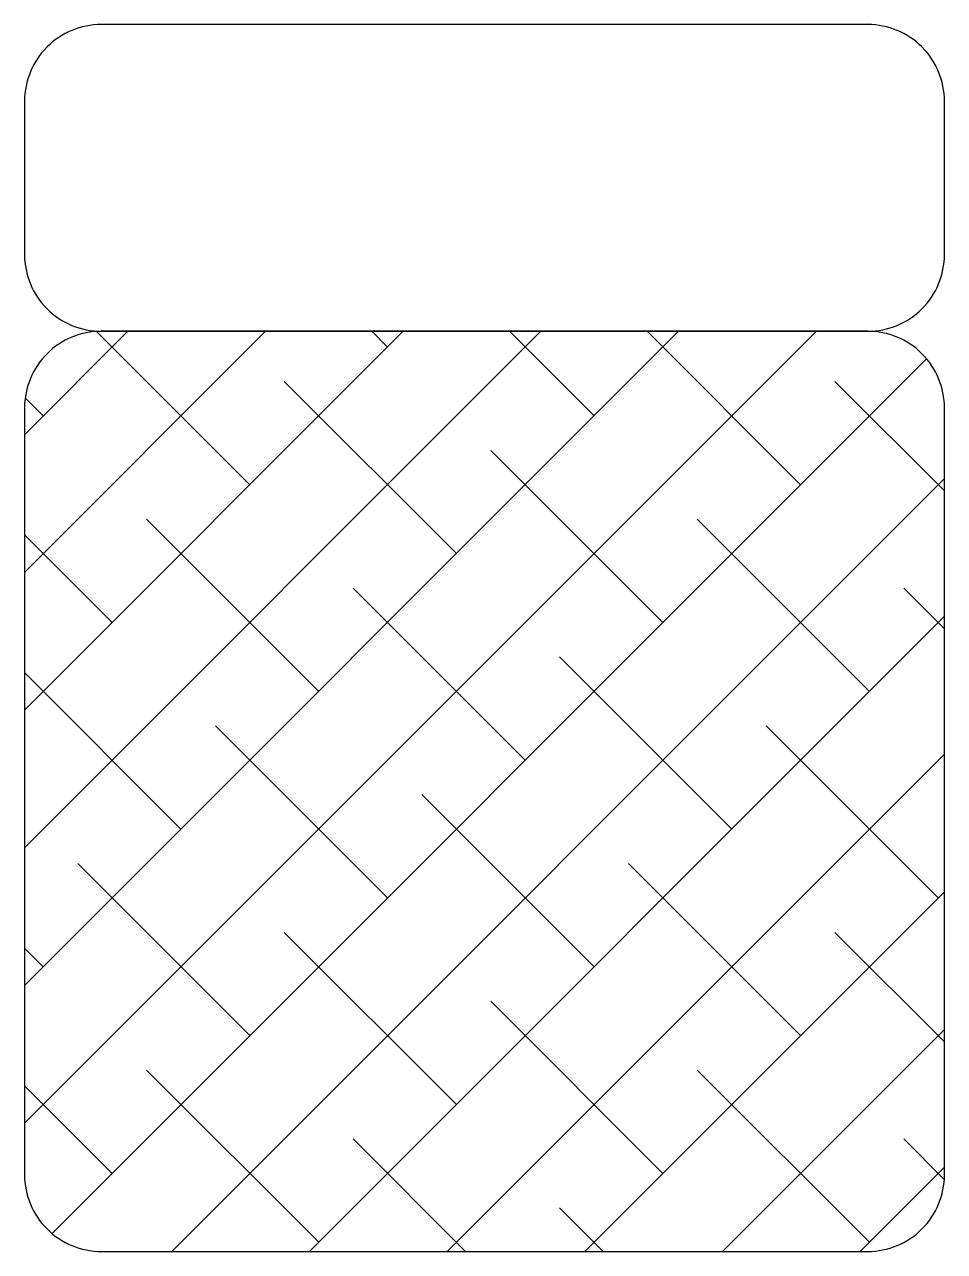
# Model space of a CAD drawing. Header units: millimetres. Extents: x -835.715 to -835.115, y 2726.6 to 2727.4.
import ezdxf

# ---------------------------------------------------------------- set-up
doc = ezdxf.new("R2010")
doc.units = ezdxf.units.MM
doc.header["$LTSCALE"] = 10
doc.layers.add('Móveis_sofás', color=2, linetype='Continuous')

msp = doc.modelspace()

# ---------------------------------------------------------------- hatches: boundary and pattern name
at = {"layer": 'Móveis_sofás'}
h = msp.add_hatch(dxfattribs=at)
h.set_pattern_fill('ANSI38', color=1, scale=0.02, style=0)
h.set_pattern_definition([(45, (0, -0.518706), (-0.0449012806, 0.0449012806), []), (135, (0, -0.518706), (-0.1347038418, 0.0449012806), [0.15875, -0.09525])])
edge = h.paths.add_edge_path()
edge.add_line((-835.6648, 2726.59955), (-835.1648, 2726.59955))
edge.add_arc((-835.1648, 2726.64955), 0.05, 270, 360)
edge.add_line((-835.1148, 2726.64955), (-835.1148, 2727.14955))
edge.add_arc((-835.1648, 2727.14955), 0.05, 0, 90)
edge.add_line((-835.1648, 2727.19955), (-835.6648, 2727.19955))
edge.add_arc((-835.6648, 2727.14955), 0.05, 90, 180)
edge.add_line((-835.7148, 2727.14955), (-835.7148, 2726.64955))
edge.add_arc((-835.6648, 2726.64955), 0.05, 180, 270)

# ---------------------------------------------------------------- linework, layer by layer
for points in [[(-835.7148, 2727.34955), (-835.7148, 2727.24955, 0.414214), (-835.6648, 2727.19955), (-835.1648, 2727.19955, 0.414214), (-835.1148, 2727.24955), (-835.1148, 2727.34955, 0.414214), (-835.1648, 2727.39955), (-835.6648, 2727.39955, 0.414214)], [(-835.6648, 2726.59955), (-835.1648, 2726.59955, 0.414214), (-835.1148, 2726.64955), (-835.1148, 2727.14955, 0.414214), (-835.1648, 2727.19955), (-835.6648, 2727.19955, 0.414214), (-835.7148, 2727.14955), (-835.7148, 2726.64955, 0.414214)]]:
    msp.add_lwpolyline(points, format="xyb", close=True, dxfattribs=at)

doc.saveas('drawing.dxf')
